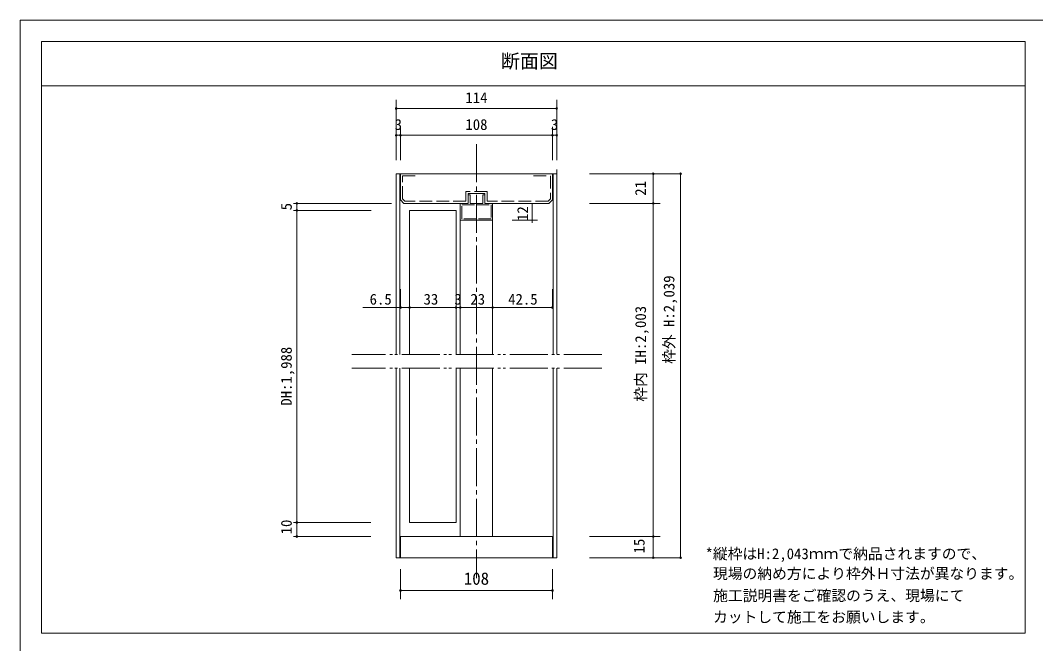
# Model space of a CAD drawing. Units: millimetres on the paper, enlarged 10 times, with parts at other scales. Extents: x -2000 to 2000, y -1385 to 1385.
# Drawn here: x -2000 to 405, y -92 to 1385 of the extents above; entities that cross this region are included whole.
import ezdxf
from ezdxf.enums import TextEntityAlignment as Align

# ---------------------------------------------------------------- set-up
doc = ezdxf.new("R2010")
doc.units = ezdxf.units.MM
doc.header["$LTSCALE"] = 10
doc.header["$PDMODE"] = 32
doc.header["$PDSIZE"] = 4
for name, pattern in [('CHAIN2', [12, 9, -1, 1, -1]), ('DASHED3', [4, 3, -1]), ('DOUBLE_CHAIN2', [12.8, 9, -1, 0.6, -0.6, 0.6, -1])]:
    doc.linetypes.add(name, pattern=pattern)
for name, color, linetype, lineweight in [('1-0_下線', 7, 'Continuous', 20), ('1-1_0', 7, 'Continuous', 20), ('2-0_18', 7, 'Continuous', 20)]:
    doc.layers.add(name, color=color, linetype=linetype, lineweight=lineweight)
doc.styles.add('ＭＳ ゴシック', font='')
doc.styles.get('ＭＳ ゴシック').set_extended_font_data('MS Gothic')

msp = doc.modelspace()

# ---------------------------------------------------------------- linework, layer by layer
at = {"layer": '1-0_下線'}
for p, q in [((-1950, 1335), (380, 1335)), ((-1950, 1335), (380, 1335)), ((-1950, -67.5), (-1950, 1335)), ((380, -67.5), (380, 1335)), ((380, -67.5), (380, 1335)), ((380, -67.5), (380, 1335)), ((380, 1230), (-1950, 1230)), ((-1950, 1230), (380, 1230)), ((380, -67.5), (-1950, -67.5))]:
    msp.add_line(p, q, dxfattribs=at)
for points in [[(380, -67.5), (-1950, -67.5), (-1950, 1335)], [(-1950, 1230), (380, 1230), (-1950, 1230)]]:
    msp.add_lwpolyline(points, dxfattribs=at)
at = {"layer": '1-1_0'}
for p, q in [((-1950, 1335), (380, 1335)), ((380, -67.5), (380, 1335)), ((-1950, 1230), (380, 1230))]:
    msp.add_line(p, q, dxfattribs=at)
msp.add_lwpolyline([(-2000, -1385), (2000, -1385), (2000, 1385), (-2000, 1385)], close=True, dxfattribs=at)
msp.add_lwpolyline([(380, -67.5), (-1950, -67.5), (-1950, 1335)], dxfattribs=at)
at = {"layer": '2-0_18', "color": 4, "lineweight": 9}
for p, q in [((-1109.56, 1196.17), (-1109.56, 1053.36)), ((-729.56, 1196.17), (-729.56, 1053.36)), ((-1109.56, 1176.17), (-729.56, 1176.17)), ((-1109.56, 1132.42), (-1109.56, 1053.36)), ((-1099.56, 1132.42), (-1099.56, 1053.36)), ((-739.56, 1132.42), (-739.56, 1053.36)), ((-729.56, 1132.42), (-729.56, 1053.36)), ((-1099.56, 1112.42), (-1109.56, 1112.42)), ((-739.56, 1112.42), (-1099.56, 1112.42)), ((-729.56, 1112.42), (-739.56, 1112.42)), ((-1099.56, 13.42), (-1099.56, 84.04)), ((-739.56, 13.42), (-739.56, 84.04)), ((-1099.56, 33.42), (-739.56, 33.42))]:
    msp.add_line(p, q, dxfattribs=at)
at = {"layer": '2-0_18', "linetype": 'CHAIN2'}
msp.add_line((-919.56, 1091.1), (-919.56, 62.88), dxfattribs=at)
at = {"layer": '2-0_18'}
for p, q in [((-1109.56, 1021.16), (-1099.56, 1021.16)), ((-1109.56, 592.94), (-1109.56, 1021.16)), ((-1101.23, 592.94), (-1101.23, 1021.16)), ((-1099.56, 1021.16), (-919.56, 1021.16)), ((-1099.56, 1021.16), (-739.56, 1021.16)), ((-1099.56, 959.49), (-1099.56, 1021.16)), ((-729.56, 1021.16), (-739.56, 1021.16)), ((-739.56, 1021.16), (-739.56, 959.49)), ((-737.9, 592.94), (-737.9, 1021.16)), ((-729.56, 592.94), (-729.56, 1031.16)), ((-729.56, 592.94), (-729.56, 1021.16)), ((-651.51, 1021.16), (-435.97, 1021.16)), ((-500.65, 1021.16), (-500.65, 111.39)), ((-435.97, 1021.16), (-435.97, 111.87)), ((-934.56, 971.16), (-934.56, 951.16)), ((-894.56, 956.16), (-894.56, 979.49)), ((-1120.56, 951.16), (-1352.95, 951.16)), ((-1344.81, 161.39), (-1344.81, 951.16)), ((-787.25, 951.16), (-787.25, 905.15)), ((-651.51, 951.16), (-491.11, 951.16)), ((-500.65, 951.16), (-484.72, 951.16)), ((-1169.38, 934.49), (-1352.96, 934.49)), ((-1169.36, 934.49), (-1352.95, 934.49)), ((-1077.9, 934.49), (-1077.9, 592.94)), ((-1077.9, 934.49), (-967.9, 934.49)), ((-967.9, 934.49), (-967.9, 592.94)), ((-957.9, 911.16), (-957.9, 592.94)), ((-881.23, 911.16), (-881.23, 592.94)), ((-835.26, 911.16), (-774.63, 911.16)), ((-1099.56, 747.59), (-1099.56, 704.27)), ((-739.56, 747.59), (-739.56, 704.27)), ((-1188.87, 704.27), (-739.56, 704.27)), ((-1109.56, 111.39), (-1109.56, 560.9)), ((-1101.23, 111.39), (-1101.23, 560.9)), ((-967.9, 560.9), (-967.9, 194.72)), ((-957.9, 161.39), (-957.9, 560.9)), ((-881.23, 161.39), (-881.23, 560.9)), ((-881.23, 161.39), (-881.23, 560.9)), ((-737.9, 111.39), (-737.9, 560.9)), ((-729.56, 161.39), (-729.56, 560.9)), ((-729.56, 111.39), (-729.56, 560.9)), ((-1169.38, 194.72), (-1352.96, 194.72)), ((-1169.38, 161.39), (-1352.96, 161.39)), ((-1099.56, 111.39), (-1099.56, 161.39)), ((-739.56, 161.39), (-1099.56, 161.39)), ((-739.56, 161.39), (-739.56, 111.39)), ((-651.51, 161.39), (-484.72, 161.39)), ((-1109.56, 111.39), (-731.02, 111.39)), ((-729.56, 111.39), (-1109.56, 111.39)), ((-1094.56, 111.39), (-731.02, 111.39)), ((-651.51, 111.39), (-435.97, 111.39))]:
    msp.add_line(p, q, dxfattribs=at)
at = {"layer": '2-0_18', "linetype": 'DASHED3'}
for p, q in [((-784.56, 1016.16), (-744.56, 1016.16)), ((-744.56, 1016.16), (-744.56, 961.56))]:
    msp.add_line(p, q, dxfattribs=at)
at = {"layer": '2-0_18', "linetype": 'DOUBLE_CHAIN2'}
for p, q in [((-622.66, 592.94), (-1215.01, 592.94)), ((-622.66, 560.9), (-1215.01, 560.9))]:
    msp.add_line(p, q, dxfattribs=at)
at = {"layer": '2-0_18', "linetype": 'DASHED3'}
for points in [[(-1094.56, 961.56), (-1094.56, 1016.16), (-1054.56, 1016.16)], [(-894.56, 979.49), (-944.56, 979.49), (-944.56, 956.16), (-1089.16, 956.16), (-1094.56, 961.56)], [(-744.56, 961.56), (-749.97, 956.16), (-894.56, 956.16)]]:
    msp.add_lwpolyline(points, dxfattribs=at)
at = {"layer": '2-0_18'}
for points in [[(-899.56, 951.16), (-899.56, 974.49), (-939.56, 974.49), (-939.56, 951.16), (-1091.23, 951.16), (-1099.56, 959.49)], [(-939.56, 971.16), (-939.56, 951.16), (-957.9, 951.16)], [(-904.56, 971.16), (-904.56, 951.16), (-904.56, 971.16)], [(-904.56, 971.16), (-904.56, 951.16), (-904.56, 956.16), (-904.56, 951.16)], [(-899.56, 971.16), (-899.56, 951.16), (-881.23, 951.16)], [(-899.56, 951.16), (-881.23, 951.16), (-881.23, 911.16), (-919.56, 911.16), (-957.9, 911.16), (-957.9, 951.16), (-939.56, 951.16)], [(-934.56, 951.16), (-904.56, 951.16), (-934.56, 951.16)], [(-739.56, 959.49), (-747.9, 951.16), (-899.56, 951.16)], [(-1077.9, 560.9), (-1077.9, 194.72), (-967.9, 194.72)]]:
    msp.add_lwpolyline(points, dxfattribs=at)
for points in [[(-934.56, 971.16), (-939.56, 971.16), (-939.56, 951.16), (-939.56, 971.16)], [(-934.56, 971.16), (-934.56, 951.16), (-934.56, 956.16), (-934.56, 951.16)], [(-904.56, 971.16), (-899.56, 971.16), (-899.56, 951.16), (-899.56, 971.16)]]:
    msp.add_lwpolyline(points, close=True, dxfattribs=at)
at = {"layer": '2-0_18', "linetype": 'DASHED3'}
msp.add_lwpolyline([(-884.56, 914.49), (-919.56, 914.49), (-954.56, 914.49), (-954.56, 947.83), (-919.56, 947.83), (-884.56, 947.83)], close=True, dxfattribs=at)
at = {"layer": '2-0_18', "color": 4}
for p in [(-1109.56, 1176.17), (-729.56, 1176.17), (-1109.56, 1112.42), (-1099.56, 1112.42), (-739.56, 1112.42), (-729.56, 1112.42), (-1099.56, 33.42), (-739.56, 33.42)]:
    msp.add_point(p, dxfattribs=at)
at = {"layer": '2-0_18'}
for p in [(-500.65, 1021.16), (-435.97, 1021.16), (-1344.81, 951.16), (-500.65, 951.16), (-1344.81, 934.49), (-1099.56, 704.27), (-1077.9, 704.27), (-967.9, 704.27), (-957.9, 704.27), (-881.23, 704.27), (-739.56, 704.27), (-1344.82, 194.72), (-1344.82, 161.39), (-500.65, 161.39), (-500.65, 111.39), (-435.97, 111.39)]:
    msp.add_point(p, dxfattribs=at)

# ---------------------------------------------------------------- texts
at = {"layer": '1-1_0', "style": 'ＭＳ ゴシック'}
msp.add_text('断面図', height=32.99, dxfattribs=at).set_placement((-861.74, 1261.98), align=Align.BOTTOM_LEFT)
at = {"layer": '2-0_18', "style": 'ＭＳ ゴシック'}
for s, height, p in [('114', 25.66, (-945.81, 1181.17)), ('3', 25.66, (-1113.31, 1117.42)), ('108', 25.66, (-945.81, 1117.42)), ('3', 25.66, (-743.31, 1117.42)), ('6.5', 25.66, (-1172.63, 703.44)), ('33', 25.66, (-1044.93, 703.44)), ('3', 25.66, (-971.87, 703.44)), ('23', 25.66, (-933.94, 703.49)), ('42.5', 25.66, (-844.54, 703.44)), ('*縦枠はH:2,043ｍｍで納品されますので、', 25.66, (-377.09, 100.17)), ('108', 29.33, (-949.56, 38.42)), ('現場の納め方により枠外Ｈ寸法が異なります。', 25.66, (-359.31, 53.25)), ('施工説明書をご確認のうえ、現場にて', 25.66, (-359.07, 0.98)), ('カットして施工をお願いします。', 25.66, (-359.31, -49.72))]:
    msp.add_text(s, height=height, dxfattribs=at).set_placement(p, align=Align.BOTTOM_LEFT)
for s, p in [('21', (-510.49, 969.16)), ('5', (-1349.38, 934.63)), ('12', (-789.72, 909.49)), ('枠外 H:2,039', (-442.97, 570.64)), ('枠内 IH:2,003', (-510.27, 481)), ('DH:1,988', (-1349.38, 471.6)), ('10', (-1349.4, 166.63)), ('15', (-513.71, 121.43))]:
    msp.add_text(s, height=25.66, rotation=90, dxfattribs=at).set_placement(p, align=Align.BOTTOM_LEFT)

doc.saveas('drawing.dxf')
